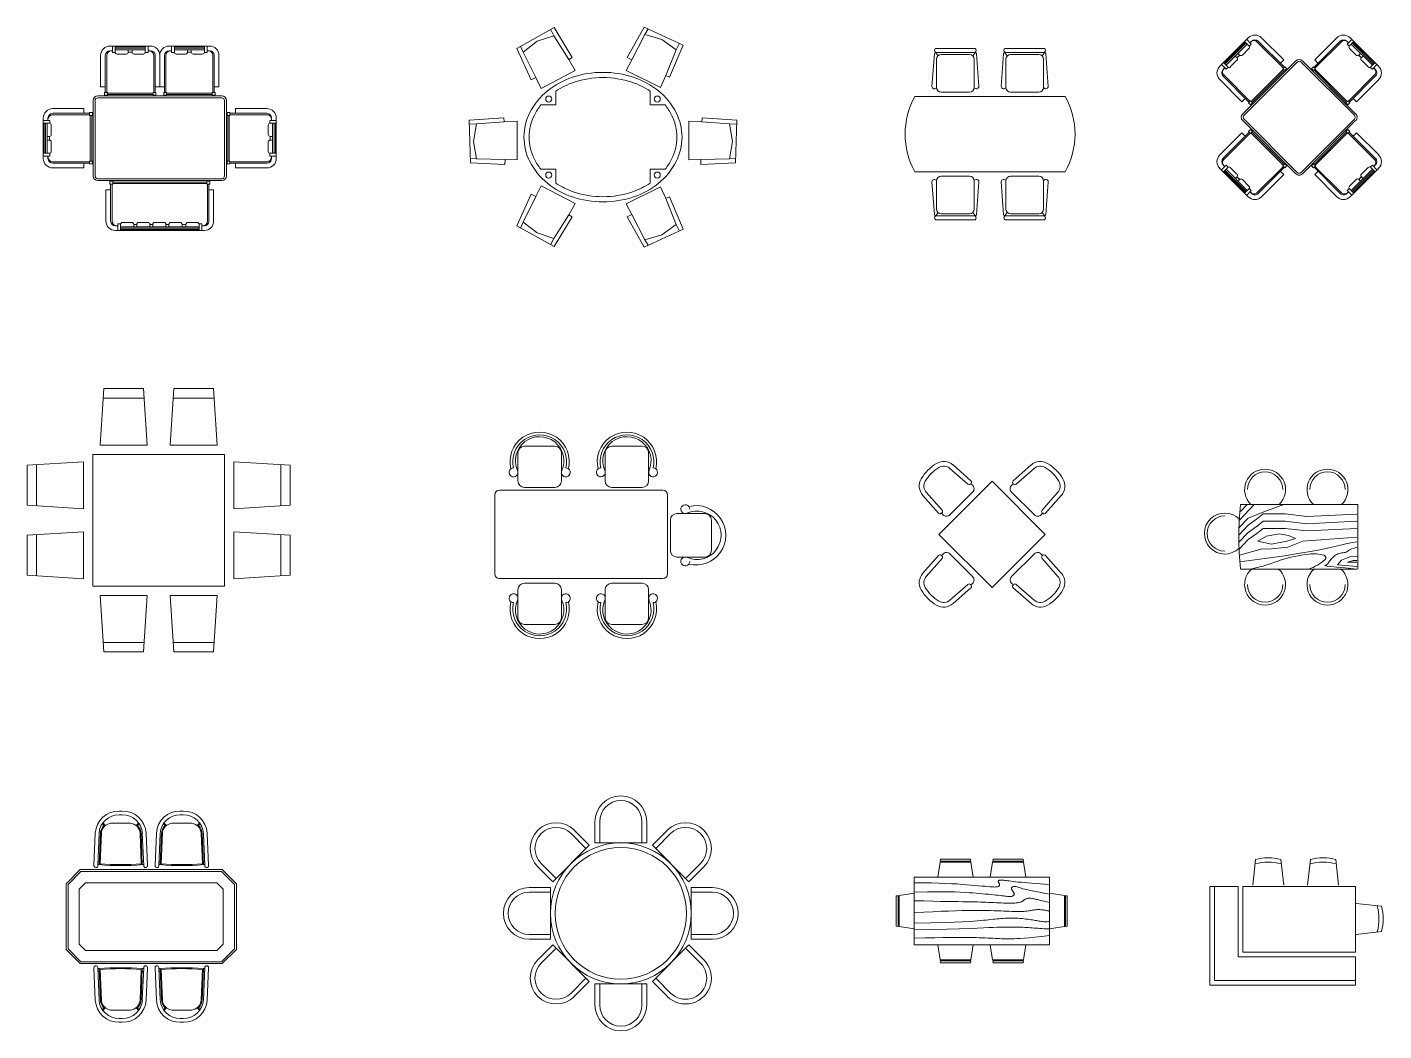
# Model space of a CAD drawing. Header units: millimetres. Extents: x 15905 to 65459, y 54615 to 76704.
# Drawn here: x 26066 to 40506, y 55157 to 65833 of the extents above; entities that cross this region are included whole.
import ezdxf

# ---------------------------------------------------------------- set-up
doc = ezdxf.new("R2010")
doc.units = ezdxf.units.MM
doc.layers.add('Столы', color=250, linetype='Continuous', lineweight=5)

# ---------------------------------------------------------------- blocks, each defined once
blk = doc.blocks.new('ОГ73_на5персон_стол1245х685')
for p, q in [((-623, 0), (623, 0)), ((623, 0), (623, -687)), ((612, -687), (-623, -687))]:
    blk.add_line(p, q)
for points in [[(-642, -325), (-544, -221), (-455, -156), (-382, -101), (-148, -101), (80, -128), (612, -102)], [(-641, -248), (-544, -144), (-376, -79), (-162, 0)], [(-637, -168), (-480, 0)], [(-623, -76), (-552, 0)], [(-642, -401), (-544, -297), (-448, -232), (-382, -178), (-148, -178), (80, -205), (612, -178)], [(-640, -475), (-544, -373), (-450, -308), (-382, -254), (-148, -254), (80, -281), (612, -254)], [(-636, -538), (-393, -472), (-332, -476), (-120, -454), (37, -389), (612, -348)], [(612, -397), (567, -405), (497, -419), (438, -433), (380, -447), (316, -462), (239, -479), (140, -497), (11, -519), (-155, -545), (-366, -576), (-631, -611)], [(612, -459), (596, -462), (550, -475), (529, -486), (519, -495), (511, -502), (501, -506), (489, -510), (478, -512), (465, -514), (452, -516), (439, -518), (425, -522), (412, -526), (399, -533), (387, -540), (375, -548), (364, -557), (354, -567), (344, -576), (336, -586), (329, -595), (323, -604), (317, -613), (312, -621), (306, -628), (300, -634), (294, -640), (286, -644), (278, -647), (274, -650), (279, -652), (298, -656), (336, -660), (398, -666), (490, -675), (615, -687)], [(612, -552), (538, -557), (452, -591), (406, -643), (612, -659)], [(612, -595), (573, -596), (513, -613), (612, -614)]]:
    blk.add_lwpolyline(points)
blk.add_lwpolyline([(-440, -390), (-348, -336), (-212, -314), (-115, -331), (-39, -363), (-131, -390), (-294, -423)], close=True)
blk.add_lwpolyline([(-519, -687, 0.011376), (-404, -660, 0.016637), (-327, -637, 0.004562), (-267, -617, -0.004114), (-201, -594, -0.052088), (103, -527, -0.099515), (266, -541, -0.590932), (276, -587, -0.103124), (101, -687)], format="xyb")
for centre, radius, start, end in [((-363, 158), 218, 313.6617, 226.3383), ((-363, 158), 188, 0, 180), ((301, 158), 218, 313.6617, 226.3383), ((301, 158), 188, 0, 180), ((-791, -309), 218, 44.9911, 313.786), ((-791, -309), 188, 90, 270), ((2457, -343), 3100, 173.6403, 186.3597), ((-363, -852), 218, 130.7329, 49.2671), ((301, -852), 218, 130.7329, 49.2671), ((-363, -852), 188, 180, 0), ((301, -852), 188, 180, 0)]:
    blk.add_arc(centre, radius, start, end)
blk = doc.blocks.new('ОГ43_на5персон_стол1840х940')
for p, q in [((247, 699), (247, 867)), ((639, 937), (317, 937)), ((709, 700), (709, 867)), ((1175, 699), (1175, 867)), ((1568, 937), (1245, 937)), ((1638, 700), (1638, 867)), ((247, 699), (247, 569)), ((709, 700), (709, 569)), ((1175, 699), (1175, 569)), ((1638, 700), (1638, 569)), ((1790, 470), (50, 470)), ((639, 499), (317, 499)), ((1568, 499), (1245, 499)), ((0, -420), (0, 420)), ((1840, -420), (1840, 420)), ((1869, 151), (1869, -171)), ((2070, 221), (1939, 221)), ((2070, 221), (2236, 221)), ((2306, 151), (2306, -171)), ((2069, -241), (1939, -241)), ((2069, -241), (2236, -241)), ((1790, -470), (50, -470)), ((639, -520), (317, -520)), ((1568, -520), (1245, -520)), ((247, -719), (247, -590)), ((247, -719), (247, -887)), ((709, -721), (709, -590)), ((709, -721), (709, -887)), ((1175, -719), (1175, -590)), ((1175, -719), (1175, -887)), ((1638, -721), (1638, -590)), ((1638, -721), (1638, -887)), ((639, -957), (317, -957)), ((1568, -957), (1245, -957))]:
    blk.add_line(p, q)
for centre, radius, start, end in [((478, 772), 316, 346.4795, 193.5205), ((478, 772), 286, 346.4795, 193.5205), ((478, 782), 257, 335.6646, 203.2683), ((1407, 772), 316, 346.4795, 193.5205), ((1407, 772), 286, 346.4795, 193.5205), ((1407, 782), 257, 335.6646, 203.2683), ((317, 867), 70, 90, 180), ((639, 867), 70, 0, 90), ((1245, 867), 70, 90, 180), ((1568, 867), 70, 0, 90), ((200, 659), 46.9, 90, 27.9356), ((756, 659), 46.9, 152.0644, 90), ((1129, 659), 46.9, 90, 27.9356), ((1685, 659), 46.9, 152.0644, 90), ((50, 420), 50, 90, 180), ((317, 569), 70, 180, 270), ((639, 569), 70, 270, 0), ((1245, 569), 70, 180, 270), ((1568, 569), 70, 270, 0), ((1790, 420), 50, 0, 90), ((2028, 268), 46.9, 0, 297.9356), ((2142, -10), 316, 256.4795, 103.5205), ((1939, 151), 70, 90, 180), ((2152, -10), 257, 246.7317, 114.3354), ((2236, 151), 70, 0, 90), ((1939, -171), 70, 180, 270), ((2028, -288), 46.9, 62.0644, 0), ((2236, -171), 70, 270, 0), ((50, -420), 50, 180, 270), ((1790, -420), 50, 270, 0), ((317, -590), 70, 90, 180), ((639, -590), 70, 0, 90), ((1245, -590), 70, 90, 180), ((1568, -590), 70, 0, 90), ((200, -679), 46.9, 332.0644, 270), ((478, -793), 316, 166.4795, 13.5205), ((478, -803), 257, 156.7317, 24.3354), ((756, -679), 46.9, 270, 207.9356), ((1129, -679), 46.9, 332.0644, 270), ((1407, -793), 316, 166.4795, 13.5205), ((1407, -803), 257, 156.7317, 24.3354), ((1685, -679), 46.9, 270, 207.9356), ((478, -793), 286, 166.4795, 13.5205), ((1407, -793), 286, 166.4795, 13.5205), ((317, -887), 70, 180, 270), ((639, -887), 70, 270, 0), ((1245, -887), 70, 180, 270), ((1568, -887), 70, 270, 0)]:
    blk.add_arc(centre, radius, start, end)
blk = doc.blocks.new('ОГ44_на4песон_стол1815х1000')
for p, q in [((-309, 763), (-342, 763)), ((-309, 723), (-341, 723)), ((342, 763), (309, 763)), ((341, 723), (309, 723)), ((-497, 602), (-521, 630)), ((-490, 609), (-513, 636)), ((-220, 633), (-432, 633)), ((-161, 609), (-137, 636)), ((-153, 602), (-130, 630)), ((153, 602), (130, 630)), ((161, 609), (137, 636)), ((431, 633), (218, 633)), ((490, 609), (513, 636)), ((497, 602), (521, 630)), ((-596, 528), (-610, 183)), ((-556, 526), (-570, 181)), ((-541, 533), (-555, 193)), ((-531, 532), (-544, 202)), ((-119, 523), (-106, 202)), ((-109, 523), (-96, 193)), ((-95, 526), (-80, 181)), ((-55, 528), (-40, 183)), ((55, 528), (40, 183)), ((95, 526), (80, 181)), ((110, 533), (96, 193)), ((120, 532), (106, 202)), ((531, 523), (544, 202)), ((541, 523), (555, 193)), ((556, 526), (570, 181)), ((596, 528), (610, 183)), ((-570, 193), (-555, 193)), ((-569, 226), (-554, 226)), ((-82, 226), (-97, 226)), ((-80, 193), (-95, 193)), ((80, 193), (95, 193)), ((82, 226), (97, 226)), ((569, 226), (554, 226)), ((570, 193), (555, 193)), ((-906, -10), (-756, 140)), ((-749, 120), (-886, -18)), ((-698, 0), (-766, -68)), ((756, 140), (-756, 140)), ((-749, 120), (749, 120)), ((-698, 0), (698, 0)), ((749, 120), (886, -18)), ((906, -10), (756, 140)), ((-906, -710), (-906, -10)), ((-886, -18), (-886, -701)), ((-766, -68), (-766, -652)), ((698, 0), (766, -68)), ((766, -68), (766, -652)), ((886, -18), (886, -701)), ((906, -710), (906, -10)), ((-756, -860), (-906, -710)), ((-886, -701), (-748, -840)), ((-766, -652), (-698, -720)), ((698, -720), (-698, -720)), ((766, -652), (698, -720)), ((886, -701), (748, -839)), ((756, -860), (906, -710)), ((-756, -860), (756, -860)), ((748, -839), (-748, -840)), ((-596, -1248), (-610, -903)), ((-556, -1246), (-570, -901)), ((-570, -913), (-555, -913)), ((-569, -946), (-554, -946)), ((-541, -1253), (-555, -913)), ((-531, -1252), (-544, -922)), ((-119, -1243), (-106, -922)), ((-109, -1243), (-96, -913)), ((-82, -946), (-97, -946)), ((-95, -1246), (-80, -901)), ((-80, -913), (-95, -913)), ((-55, -1248), (-40, -903)), ((55, -1248), (40, -903)), ((95, -1246), (80, -901)), ((80, -913), (95, -913)), ((82, -946), (97, -946)), ((110, -1253), (96, -913)), ((120, -1252), (106, -922)), ((531, -1243), (544, -922)), ((541, -1243), (555, -913)), ((569, -946), (554, -946)), ((570, -913), (555, -913)), ((556, -1246), (570, -901)), ((596, -1248), (610, -903)), ((-497, -1322), (-521, -1350)), ((-490, -1329), (-513, -1356)), ((-220, -1353), (-432, -1353)), ((-309, -1443), (-341, -1443)), ((-161, -1329), (-137, -1356)), ((-153, -1322), (-130, -1350)), ((153, -1322), (130, -1350)), ((161, -1329), (137, -1356)), ((431, -1353), (218, -1353)), ((341, -1443), (309, -1443)), ((490, -1329), (513, -1356)), ((497, -1322), (521, -1350)), ((-309, -1483), (-342, -1483)), ((342, -1483), (309, -1483))]:
    blk.add_line(p, q)
for centre, radius, start, end in [((-346, 513), 250, 88.6113, 176.5608), ((-346, 513), 210, 88.6114, 176.5609), ((-304, 513), 250, 3.4393, 91.3911), ((-304, 513), 210, 3.4392, 91.3914), ((304, 513), 250, 88.6113, 176.5608), ((304, 513), 210, 88.6114, 176.5609), ((346, 513), 250, 3.4393, 91.3911), ((346, 513), 210, 3.4392, 91.3914), ((-421, 523), 120, 133.3469, 180), ((-421, 523), 110, 90, 180), ((-229, 523), 110, 0, 90), ((-229, 523), 120, 0, 46.6497), ((229, 523), 120, 133.3469, 180), ((229, 523), 110, 90, 180), ((421, 523), 110, 0, 90), ((421, 523), 120, 0, 46.6497), ((-590, 182), 20, 177.6224, 357.6224), ((-324, 2804), 2621, 264.9478, 275.0066), ((-324, 2804), 2611, 265.1561, 274.7886), ((-60, 182), 20, 182.3788, 2.3788), ((60, 182), 20, 177.6224, 357.6224), ((326, 2804), 2621, 264.9478, 275.0066), ((326, 2804), 2611, 265.1561, 274.7886), ((590, 182), 20, 182.3788, 2.3788), ((-590, -902), 20, 2.3776, 182.3776), ((-324, -3524), 2621, 84.9934, 95.0522), ((-324, -3524), 2611, 85.2114, 94.8439), ((-60, -902), 20, 357.6212, 177.6212), ((60, -902), 20, 2.3776, 182.3776), ((326, -3524), 2621, 84.9934, 95.0522), ((326, -3524), 2611, 85.2114, 94.8439), ((590, -902), 20, 357.6212, 177.6212), ((-346, -1233), 250, 183.4392, 271.3887), ((-346, -1233), 210, 183.4391, 271.3886), ((-421, -1243), 120, 180, 226.6531), ((-421, -1243), 110, 180, 270), ((-304, -1233), 250, 268.6089, 356.5607), ((-304, -1233), 210, 268.6086, 356.5608), ((-229, -1243), 110, 270, 0), ((-229, -1243), 120, 313.3503, 0), ((304, -1233), 250, 183.4392, 271.3887), ((304, -1233), 210, 183.4391, 271.3886), ((229, -1243), 120, 180, 226.6531), ((229, -1243), 110, 180, 270), ((346, -1233), 250, 268.6089, 356.5607), ((346, -1233), 210, 268.6086, 356.5608), ((421, -1243), 110, 270, 0), ((421, -1243), 120, 313.3503, 0)]:
    blk.add_arc(centre, radius, start, end)
blk = doc.blocks.new('ОГ72_на4персон_стол800х800')
for p, q in [((-225, 4), (-415, 172)), ((225, 4), (415, 172)), ((-566, -566), (0, 0)), ((-258, -33), (-448, 134)), ((0, 0), (566, -566)), ((258, -33), (448, 134)), ((-532, -308), (-700, -118)), ((-207, -116), (-450, -359)), ((-230, -31), (-223, -24)), ((-209, -43), (-227, -28)), ((450, -359), (207, -116)), ((209, -43), (227, -28)), ((230, -31), (223, -24)), ((532, -308), (700, -118)), ((-570, -341), (-737, -151)), ((570, -341), (737, -151)), ((-534, -336), (-542, -342)), ((-522, -357), (-538, -339)), ((522, -357), (538, -339)), ((534, -336), (542, -342)), ((-566, -566), (0, -1131)), ((0, -1131), (566, -566)), ((-570, -791), (-737, -980)), ((-532, -824), (-700, -1013)), ((-534, -796), (-542, -789)), ((-522, -775), (-538, -792)), ((-450, -772), (-207, -1015)), ((207, -1015), (450, -772)), ((522, -775), (538, -792)), ((532, -824), (700, -1013)), ((534, -796), (542, -789)), ((570, -791), (737, -980)), ((-258, -1098), (-448, -1265)), ((-225, -1136), (-415, -1303)), ((-230, -1100), (-223, -1107)), ((-209, -1088), (-227, -1104)), ((209, -1088), (227, -1104)), ((230, -1100), (223, -1107)), ((225, -1136), (415, -1303)), ((258, -1098), (448, -1265))]:
    blk.add_line(p, q)
for centre, radius, start, end in [((-350, -216), 470, 120.7975, 149.2025), ((-350, -216), 420, 120.7975, 149.2025), ((-514, 59), 150, 48.5763, 120.7975), ((-514, 59), 100, 48.5763, 120.7975), ((514, 59), 150, 59.2025, 131.4237), ((514, 59), 100, 59.2025, 131.4237), ((350, -216), 420, 30.7975, 59.2025), ((350, -216), 470, 30.7975, 59.2025), ((-625, -52), 150, 149.2025, 221.4237), ((-238, -11), 20, 318.5763, 48.5763), ((238, -11), 20, 131.4237, 221.4237), ((625, -52), 150, 318.5763, 30.7975), ((-625, -52), 100, 149.2025, 221.4237), ((-245, -18), 20, 228.5763, 318.5763), ((-242, -81), 50, 315, 48.5763), ((242, -81), 50, 131.4237, 225), ((245, -18), 20, 221.4237, 311.4237), ((625, -52), 100, 318.5763, 30.7975), ((-555, -327), 20, 221.4237, 311.4237), ((-547, -321), 20, 311.4237, 41.4237), ((-485, -324), 50, 221.4237, 315), ((485, -324), 50, 225, 318.5763), ((547, -321), 20, 138.5763, 228.5763), ((555, -327), 20, 228.5763, 318.5763), ((-555, -804), 20, 48.5763, 138.5763), ((-547, -811), 20, 318.5763, 48.5763), ((-485, -808), 50, 45, 138.5763), ((485, -808), 50, 41.4237, 135), ((547, -811), 20, 131.4237, 221.4237), ((555, -804), 20, 41.4237, 131.4237), ((-625, -1079), 150, 138.5763, 210.7975), ((625, -1079), 150, 329.2025, 41.4237), ((-625, -1079), 100, 138.5763, 210.7975), ((-350, -916), 420, 210.7975, 239.2025), ((-245, -1113), 20, 41.4237, 131.4237), ((-238, -1121), 20, 311.4237, 41.4237), ((-242, -1051), 50, 311.4237, 45), ((242, -1051), 50, 135, 228.5763), ((238, -1121), 20, 138.5763, 228.5763), ((245, -1113), 20, 48.5763, 138.5763), ((350, -916), 420, 300.7975, 329.2025), ((625, -1079), 100, 329.2025, 41.4237), ((-350, -916), 470, 210.7975, 239.2025), ((-514, -1190), 100, 239.2025, 311.4237), ((514, -1190), 100, 228.5763, 300.7975), ((350, -916), 470, 300.7975, 329.2025), ((-514, -1190), 150, 239.2025, 311.4237), ((514, -1190), 150, 228.5763, 300.7975)]:
    blk.add_arc(centre, radius, start, end)
blk = doc.blocks.new('ОГ75_на6персон_стол1200х700')
for p, q in [((-465, 287), (-495, 15)), ((-465, 242), (-470, 240)), ((-465, 286), (-465, 287)), ((-465, 242), (-465, 242)), ((-195, 286), (-195, 287)), ((-165, 15), (-195, 287)), ((-195, 242), (-190, 240)), ((90, 15), (120, 287)), ((120, 242), (115, 240)), ((120, 286), (120, 287)), ((390, 286), (390, 287)), ((390, 287), (420, 15)), ((390, 242), (390, 242)), ((390, 242), (395, 240)), ((-650, 0), (-950, 0)), ((-950, 0), (-950, -1050)), ((-900, 0), (-900, -1000)), ((-650, -750), (-650, 0)), ((-600, 0), (600, 0)), ((-600, -700), (-600, 0)), ((600, 0), (600, -700)), ((877, -210), (605, -180)), ((832, -210), (831, -205)), ((832, -210), (832, -210)), ((877, -210), (877, -210)), ((605, -510), (877, -480)), ((832, -480), (830, -485)), ((876, -480), (877, -480)), ((600, -700), (-600, -700)), ((600, -750), (-650, -750)), ((600, -1050), (600, -750)), ((-900, -1000), (600, -1000)), ((-950, -1050), (600, -1050))]:
    blk.add_line(p, q)
for centre, start, end in [((-330, -211), 74.8107, 105.1893), ((255, -211), 74.8107, 105.1893), ((-330, -256), 74.8107, 105.1893), ((255, -256), 74.8107, 105.1893), ((334, -345), 344.8107, 15.1893), ((379, -345), 344.8107, 15.1893)]:
    blk.add_arc(centre, 515, start, end)
blk = doc.blocks.new('ОГ45_на8песон_столR750')
for p, q in [((-336, 725), (-495, 884)), ((-275, 750), (-275, 975)), ((-225, 750), (-225, 975)), ((225, 750), (225, 975)), ((275, 750), (275, 975)), ((336, 725), (495, 884)), ((-725, 336), (-336, 725)), ((-371, 689), (-530, 849)), ((-275, 750), (275, 750)), ((336, 725), (725, 336)), ((371, 689), (530, 849)), ((-725, 336), (-884, 495)), ((-689, 371), (-849, 530)), ((689, 371), (849, 530)), ((725, 336), (884, 495)), ((-750, 275), (-975, 275)), ((-750, 225), (-975, 225)), ((-750, -275), (-750, 275)), ((750, 275), (975, 275)), ((750, 275), (750, -275)), ((750, 225), (975, 225)), ((-750, -225), (-975, -225)), ((-750, -275), (-975, -275)), ((750, -225), (975, -225)), ((750, -275), (975, -275)), ((-725, -336), (-884, -495)), ((-689, -371), (-849, -530)), ((-336, -725), (-725, -336)), ((725, -336), (336, -725)), ((689, -371), (849, -530)), ((725, -336), (884, -495)), ((-371, -689), (-530, -849)), ((371, -689), (530, -849)), ((-336, -725), (-495, -884)), ((-275, -750), (-275, -975)), ((275, -750), (-275, -750)), ((-225, -750), (-225, -975)), ((225, -750), (225, -975)), ((275, -750), (275, -975)), ((336, -725), (495, -884))]:
    blk.add_line(p, q)
for radius in [750, 700]:
    blk.add_circle((0, 0), radius)
for centre, radius, start, end in [((0, 975), 275, 0, 180), ((0, 975), 225, 0, 180), ((-689, 689), 275, 45, 225), ((-689, 689), 225, 45, 225), ((689, 689), 275, 315, 135), ((689, 689), 225, 315, 135), ((-975, 0), 275, 90, 270), ((-975, 0), 225, 90, 270), ((975, 0), 275, 270, 90), ((975, 0), 225, 270, 90), ((-689, -689), 275, 135, 315), ((-689, -689), 225, 135, 315), ((689, -689), 275, 225, 45), ((689, -689), 225, 225, 45), ((0, -975), 275, 180, 0), ((0, -975), 225, 180, 0)]:
    blk.add_arc(centre, radius, start, end)
blk = doc.blocks.new('ОГ70_на4персон)стол1600х800')
for p, q in [((-593, 455), (-619, 106)), ((-554, 433), (-575, 461)), ((-566, 512), (-172, 512)), ((-566, 468), (-172, 468)), ((-519, 447), (-219, 447)), ((-183, 433), (-162, 461)), ((-144, 455), (-119, 106)), ((144, 455), (119, 106)), ((183, 433), (162, 461)), ((566, 512), (172, 512)), ((566, 468), (172, 468)), ((519, 447), (219, 447)), ((554, 433), (575, 461)), ((593, 455), (619, 106)), ((-569, 97), (-569, 397)), ((-169, 397), (-169, 97)), ((169, 397), (169, 97)), ((569, 97), (569, 397)), ((800, 0), (-800, 0)), ((-219, 47), (-519, 47)), ((219, 47), (519, 47)), ((-800, -800), (800, -800)), ((-219, -847), (-519, -847)), ((219, -847), (519, -847)), ((-593, -1255), (-619, -906)), ((-569, -897), (-569, -1197)), ((-169, -1197), (-169, -897)), ((-144, -1255), (-119, -906)), ((144, -1255), (119, -906)), ((169, -1197), (169, -897)), ((569, -897), (569, -1197)), ((593, -1255), (619, -906)), ((-554, -1233), (-575, -1261)), ((-566, -1268), (-172, -1268)), ((-519, -1247), (-219, -1247)), ((-183, -1233), (-162, -1261)), ((183, -1233), (162, -1261)), ((566, -1268), (172, -1268)), ((519, -1247), (219, -1247)), ((554, -1233), (575, -1261)), ((-566, -1312), (-172, -1312)), ((566, -1312), (172, -1312))]:
    blk.add_line(p, q)
for centre, radius, start, end in [((-583, 455), 10, 36.9373, 175.8102), ((-569, 490), 22.2, 82.7215, 277.2785), ((-519, 397), 50, 90, 180), ((-219, 397), 50, 0, 90), ((-169, 490), 22.2, 262.7215, 97.2785), ((-154, 455), 10, 4.1898, 143.0627), ((154, 455), 10, 36.9373, 175.8102), ((169, 490), 22.2, 82.7215, 277.2785), ((219, 397), 50, 90, 180), ((519, 397), 50, 0, 90), ((569, 490), 22.2, 262.7215, 97.2785), ((583, 455), 10, 4.1898, 143.0627), ((-84, -400), 820, 150.7957, 209.2043), ((-593, 108), 26.1, 183.2535, 336.5437), ((-519, 97), 50, 180, 270), ((-219, 97), 50, 270, 0), ((-145, 108), 26.1, 203.4563, 356.7465), ((145, 108), 26.1, 183.2535, 336.5437), ((219, 97), 50, 180, 270), ((519, 97), 50, 270, 0), ((593, 108), 26.1, 203.4563, 356.7465), ((84, -400), 820, 330.7957, 29.2043), ((-519, -897), 50, 90, 180), ((-219, -897), 50, 0, 90), ((219, -897), 50, 90, 180), ((519, -897), 50, 0, 90), ((-593, -908), 26.1, 23.4563, 176.7465), ((-145, -908), 26.1, 3.2535, 156.5437), ((145, -908), 26.1, 23.4563, 176.7465), ((593, -908), 26.1, 3.2535, 156.5437), ((-583, -1255), 10, 184.1898, 323.0627), ((-569, -1290), 22.2, 82.7215, 277.2785), ((-519, -1197), 50, 180, 270), ((-219, -1197), 50, 270, 0), ((-169, -1290), 22.2, 262.7215, 97.2785), ((-154, -1255), 10, 216.9373, 355.8102), ((154, -1255), 10, 184.1898, 323.0627), ((169, -1290), 22.2, 82.7215, 277.2785), ((219, -1197), 50, 180, 270), ((519, -1197), 50, 270, 0), ((569, -1290), 22.2, 262.7215, 97.2785), ((583, -1255), 10, 216.9373, 355.8102)]:
    blk.add_arc(centre, radius, start, end)
blk = doc.blocks.new('ОГ42_на8персон_стол1400х1400')
for p, q in [((-623, 100), (-585, 700)), ((-591, 600), (-154, 600)), ((-585, 700), (-160, 700)), ((-123, 100), (-160, 700)), ((123, 100), (160, 700)), ((591, 600), (154, 600)), ((585, 700), (160, 700)), ((623, 100), (585, 700)), ((-700, 0), (700, 0)), ((-700, -1400), (-700, 0)), ((-623, 100), (-123, 100)), ((623, 100), (123, 100)), ((700, -1400), (700, 0)), ((-800, -77), (-1400, -115)), ((-1400, -115), (-1400, -540)), ((-1300, -109), (-1300, -546)), ((-800, -77), (-800, -577)), ((800, -77), (1400, -115)), ((800, -77), (800, -577)), ((1300, -109), (1300, -546)), ((1400, -115), (1400, -540)), ((-800, -577), (-1400, -540)), ((800, -577), (1400, -540)), ((-800, -823), (-1400, -860)), ((-1400, -1285), (-1400, -860)), ((-1300, -1291), (-1300, -854)), ((-800, -1323), (-800, -823)), ((800, -1323), (800, -823)), ((800, -823), (1400, -860)), ((1300, -1291), (1300, -854)), ((1400, -1285), (1400, -860)), ((-800, -1323), (-1400, -1285)), ((800, -1323), (1400, -1285)), ((-700, -1400), (700, -1400)), ((-623, -1500), (-123, -1500)), ((-623, -1500), (-585, -2100)), ((-123, -1500), (-160, -2100)), ((123, -1500), (160, -2100)), ((623, -1500), (123, -1500)), ((623, -1500), (585, -2100)), ((-591, -2000), (-154, -2000)), ((591, -2000), (154, -2000)), ((-585, -2100), (-160, -2100)), ((585, -2100), (160, -2100))]:
    blk.add_line(p, q)
blk = doc.blocks.new('ОГ74_на6персон_стол1440х720')
for p, q in [((-444.686, 160.0118), (-469.694, -0.0476)), ((-444.608, 160), (-115.216, 160)), ((-440, 190), (-443.124, 170.0084)), ((-116.832, 170), (-443.068, 170)), ((-440, 190), (-120, 190)), ((-116.874, 169.9932), (-120, 190)), ((-90.304, -0.0476), (-115.31, 159.9852)), ((115.314, 160.0118), (90.306, -0.0476)), ((115.392, 160), (444.784, 160)), ((120, 190), (116.876, 170.0084)), ((443.168, 170), (116.932, 170)), ((120, 190), (440, 190)), ((443.126, 169.9932), (440, 190)), ((469.696, -0.0476), (444.69, 159.9852)), ((720, 0), (-720, 0)), ((-720, 0), (-720, -720)), ((720, -720), (720, 0)), ((-910, -200), (-890.008, -196.8766)), ((-910, -200), (-910, -520)), ((-890, -523.1686), (-890, -196.9324)), ((-880.012, -195.3144), (-719.952, -170.3052)), ((-880, -195.3918), (-880, -524.783)), ((880.012, -195.3144), (719.952, -170.3052)), ((880, -195.3918), (880, -524.783)), ((890, -523.1686), (890, -196.9324)), ((910, -200), (890.01, -196.8766)), ((910, -200), (910, -520)), ((-889.994, -523.1262), (-910, -520)), ((-719.952, -549.6952), (-879.986, -524.69)), ((719.952, -549.6952), (879.986, -524.69)), ((889.994, -523.1262), (910, -520)), ((-720, -720), (720, -720)), ((-444.686, -880.012), (-469.694, -719.9524)), ((-90.304, -719.9524), (-115.31, -879.9856)), ((115.314, -880.012), (90.306, -719.9524)), ((469.696, -719.9524), (444.69, -879.9856)), ((-444.608, -880), (-115.216, -880)), ((-440, -910), (-443.124, -890.0088)), ((-116.832, -890), (-443.068, -890)), ((-440, -910), (-120, -910)), ((-116.874, -889.9934), (-120, -910)), ((115.392, -880), (444.784, -880)), ((120, -910), (116.876, -890.0088)), ((443.168, -890), (116.932, -890)), ((120, -910), (440, -910)), ((443.126, -889.9934), (440, -910))]:
    blk.add_line(p, q)
for points in [[(-720, -60), (-623.544, -60.4492), (-536.158, -61.7188), (-457.076, -63.6914), (-385.52, -66.25), (-320.724, -69.2774), (-261.914, -72.6564), (-208.318, -76.2696), (-159.166, -80), (-113.808, -83.737), (-72.07, -87.3958), (-33.908, -90.8984), (0.73, -94.1668), (31.89, -97.1224), (59.622, -99.6876), (83.976, -101.784), (105, -103.3334), (122.786, -104.2774), (137.604, -104.6354), (149.766, -104.4466), (159.584, -103.75), (167.37, -102.5846), (173.438, -100.9896), (178.098, -99.004), (181.666, -96.6668), (184.41, -94.0202), (186.432, -91.1198), (187.79, -88.0242), (188.542, -84.7918), (188.746, -81.4812), (188.464, -78.151), (187.75, -74.86), (186.666, -71.6668), (185.276, -68.6166), (183.672, -65.7032), (181.95, -62.907), (180.208, -60.2084), (178.544, -57.588), (177.058, -55.026), (175.844, -52.5034), (175, -50), (174.61, -47.5066), (174.688, -45.0522), (175.234, -42.6758), (176.25, -40.4168), (177.734, -38.3138), (179.688, -36.4064), (182.11, -34.7332), (185, -33.3334), (188.378, -32.2396), (192.344, -31.4584), (197.012, -30.9896), (202.5, -30.8334), (208.926, -30.9896), (216.406, -31.4584), (225.058, -32.2396), (235, -33.3334), (246.368, -34.7364), (259.388, -36.4324), (274.302, -38.4018), (291.354, -40.625), (310.79, -43.0828), (332.852, -45.7552), (357.786, -48.6232), (385.834, -51.6668), (417.18, -54.8666), (451.758, -58.2032), (489.442, -61.657), (530.104, -65.2084), (573.618, -68.838), (619.858, -72.526), (668.694, -76.2534), (720, -80)], [(-720, -160), (-579.532, -157.1452), (-463.45, -155.9116), (-368.482, -156.045), (-291.354, -157.2918), (-228.798, -159.3978), (-177.54, -162.1094), (-134.308, -165.1726), (-95.834, -168.3334), (-59.396, -171.3836), (-24.492, -174.297), (8.83, -177.0932), (40.52, -179.7918), (70.532, -182.4122), (98.816, -184.974), (125.32, -187.4968), (150, -190), (172.822, -192.4902), (193.828, -194.922), (213.076, -197.2364), (230.624, -199.375), (246.534, -201.2794), (260.86, -202.8906), (273.662, -204.1504), (285, -205), (294.942, -205.394), (303.594, -205.3386), (311.074, -204.8536), (317.5, -203.9584), (322.988, -202.6726), (327.656, -201.0156), (331.622, -199.0072), (335, -196.6668), (337.888, -194.017), (340.286, -191.0938), (342.178, -187.9362), (343.542, -184.5834), (344.36, -181.0742), (344.61, -177.448), (344.274, -173.7436), (343.334, -170), (341.79, -166.25), (339.74, -162.5), (337.298, -158.75), (334.584, -155), (331.712, -151.25), (328.802, -147.5), (325.97, -143.75), (323.334, -140), (321, -136.2534), (319.036, -132.526), (317.504, -128.838), (316.458, -125.2084), (315.96, -121.657), (316.068, -118.2032), (316.84, -114.8666), (318.334, -111.6668), (320.59, -108.6328), (323.568, -105.8334), (327.21, -103.3464), (331.458, -101.25), (336.254, -99.6224), (341.536, -98.5418), (347.25, -98.086), (353.334, -98.3334), (359.788, -99.3376), (366.836, -101.0548), (374.764, -103.4164), (383.854, -106.3542), (394.39, -109.7998), (406.654, -113.685), (420.93, -117.9412), (437.5, -122.5), (456.714, -127.3292), (479.18, -132.5392), (505.572, -138.2764), (536.564, -144.6876), (572.828, -151.919), (615.04, -160.1172), (663.872, -169.4288), (720, -180)], [(-720, -250), (-614.314, -253.304), (-521.38, -255.8074), (-439.892, -257.6466), (-368.542, -258.9584), (-306.018, -259.8796), (-251.016, -260.547), (-202.224, -261.097), (-158.334, -261.6668), (-118.18, -262.3666), (-81.172, -263.2032), (-46.858, -264.157), (-14.792, -265.2084), (15.478, -266.338), (44.4, -267.526), (72.426, -268.7534), (100, -270), (127.46, -271.2436), (154.688, -272.448), (181.446, -273.5742), (207.5, -274.5834), (232.618, -275.4362), (256.562, -276.0938), (279.102, -276.517), (300, -276.6668), (319.08, -276.5104), (336.38, -276.0418), (352.002, -275.2604), (366.042, -274.1668), (378.598, -272.7604), (389.766, -271.0418), (399.646, -269.0104), (408.334, -266.6668), (415.938, -264.0202), (422.604, -261.1198), (428.49, -258.0242), (433.75, -254.7918), (438.542, -251.4812), (443.022, -248.151), (447.344, -244.86), (451.668, -241.6668), (456.13, -238.6264), (460.808, -235.7814), (465.758, -233.1706), (471.042, -230.8334), (476.716, -228.8086), (482.84, -227.1354), (489.47, -225.853), (496.668, -225), (504.47, -224.6062), (512.84, -224.6616), (521.716, -225.1466), (531.042, -226.0418), (540.758, -227.3276), (550.808, -228.9844), (561.13, -230.9928), (571.668, -233.3334), (582.484, -236.0026), (594.142, -239.0626), (607.322, -242.5912), (622.708, -246.6668), (640.986, -251.3672), (662.84, -256.7708), (688.95, -262.9558), (720, -270)], [(-720, -380), (-615.83, -373.182), (-520.39, -367.6432), (-433.038, -363.2568), (-353.126, -359.8958), (-280.01, -357.4334), (-213.046, -355.7422), (-151.592, -354.6956), (-95, -354.1668), (-42.68, -354.0414), (5.756, -354.2578), (50.634, -354.7674), (92.292, -355.5208), (131.058, -356.4698), (167.266, -357.5652), (201.246, -358.7582), (233.334, -360), (263.798, -361.2402), (292.682, -362.422), (319.964, -363.4864), (345.626, -364.375), (369.646, -365.0294), (392.006, -365.3906), (412.686, -365.4004), (431.668, -365), (448.962, -364.1536), (464.714, -362.9168), (479.098, -361.3672), (492.292, -359.5834), (504.47, -357.6432), (515.808, -355.625), (526.482, -353.6068), (536.668, -351.6668), (546.53, -349.8764), (556.198, -348.2814), (565.788, -346.9206), (575.418, -345.8334), (585.202, -345.0586), (595.26, -344.6354), (605.71, -344.603), (616.668, -345), (628.176, -345.8432), (639.988, -347.0574), (651.78, -348.545), (663.23, -350.2084), (674.016, -351.95), (683.816, -353.672), (692.306, -355.2768), (699.168, -356.6668), (704.198, -357.767), (707.696, -358.5938), (710.08, -359.1862), (711.772, -359.5834), (713.188, -359.8242), (714.754, -359.948), (716.884, -359.9936), (720, -360)], [(-720, -490), (-543.686, -486.2534), (-401.68, -482.526), (-289.38, -478.838), (-202.188, -475.2084), (-135.504, -471.657), (-84.726, -468.2032), (-45.258, -464.8666), (-12.5, -461.6668), (17.416, -458.6198), (45.43, -455.7292), (71.744, -452.9948), (96.562, -450.4168), (120.092, -447.9948), (142.54, -445.7292), (164.106, -443.6198), (185, -441.6668), (205.41, -439.8764), (225.468, -438.2814), (245.294, -436.9206), (265, -435.8334), (284.708, -435.0586), (304.532, -434.6354), (324.59, -434.603), (345, -435), (365.824, -435.8496), (386.902, -437.1094), (408.018, -438.7208), (428.958, -440.625), (449.508, -442.7638), (469.454, -445.0782), (488.578, -447.5098), (506.668, -450), (523.57, -452.4984), (539.388, -454.987), (554.29, -457.4562), (568.438, -459.8958), (582, -462.2966), (595.144, -464.6484), (608.032, -466.9418), (620.834, -469.1668), (633.674, -471.2874), (646.524, -473.1642), (659.316, -474.6306), (671.98, -475.5208), (684.448, -475.669), (696.654, -474.909), (708.528, -473.0746), (720, -470)], [(-720, -560), (-528.044, -556.2598), (-369.35, -552.5782), (-239.678, -549.0138), (-134.792, -545.625), (-50.452, -542.4708), (17.578, -539.6094), (73.538, -537.0996), (121.666, -535), (165.534, -533.353), (206.042, -532.1354), (243.424, -531.3086), (277.916, -530.8334), (309.752, -530.6706), (339.166, -530.7814), (366.394, -531.1264), (391.668, -531.6668), (415.232, -532.3682), (437.37, -533.2162), (458.376, -534.2008), (478.542, -535.3126), (498.162, -536.5414), (517.526, -537.8776), (536.93, -539.3116), (556.668, -540.8334), (576.948, -542.4236), (597.656, -544.0234), (618.6, -545.5648), (639.584, -546.9792), (660.41, -548.1982), (680.886, -549.1536), (700.814, -549.777), (720, -550)], [(-720, -650), (-601.762, -646.7026), (-500.664, -644.2448), (-414.624, -642.5294), (-341.562, -641.4584), (-279.4, -640.9342), (-226.054, -640.8594), (-179.448, -641.1362), (-137.5, -641.6668), (-98.448, -642.3666), (-61.81, -643.2032), (-27.418, -644.157), (4.896, -645.2084), (35.294, -646.338), (63.946, -647.526), (91.014, -648.7534), (116.666, -650), (141.108, -651.242), (164.7, -652.435), (187.844, -653.5304), (210.938, -654.4792), (234.384, -655.2328), (258.58, -655.7422), (283.93, -655.9588), (310.834, -655.8334), (339.866, -655.2848), (372.304, -654.1016), (409.608, -652.0394), (453.23, -648.8542), (504.624, -644.3018), (565.248, -638.138), (636.554, -630.1188), (720, -620)]]:
    blk.add_lwpolyline(points)
blk = doc.blocks.new('ОГ71_на4персон_стол900х900')
for p, q in [((-847, -25), (-542, 280)), ((-800, 8), (-573, 234)), ((-790, -2), (-564, 225)), ((-779, -13), (-552, 213)), ((-605, 96), (-535, 167)), ((-535, 195), (-581, 241)), ((-510, 213), (-559, 262)), ((-531, 192), (-510, 213)), ((-524, 227), (-506, 245)), ((-168, -44), (-450, 238)), ((-158, -33), (-436, 245)), ((-165, 45), (-400, 280)), ((158, -33), (436, 245)), ((165, 45), (400, 280)), ((168, -44), (450, 238)), ((524, 227), (506, 245)), ((510, 213), (559, 262)), ((531, 192), (510, 213)), ((535, 195), (581, 241)), ((605, 96), (535, 167)), ((847, -25), (542, 280)), ((779, -13), (552, 213)), ((790, -2), (564, 225)), ((800, 8), (573, 234)), ((-761, -31), (-807, 15)), ((-662, 40), (-733, -31)), ((-662, 68), (-680, 86)), ((-662, 68), (-640, 89)), ((-634, 96), (-655, 75)), ((-634, 96), (-651, 114)), ((-35, 35), (-601, -530)), ((-21, 21), (-587, -544)), ((-200, 9), (-165, 45)), ((587, -544), (21, 21)), ((601, -530), (35, 35)), ((200, 9), (165, 45)), ((634, 96), (651, 114)), ((634, 96), (655, 75)), ((662, 68), (640, 89)), ((662, 68), (680, 86)), ((662, 40), (733, -31)), ((761, -31), (807, 15)), ((-779, -56), (-828, -6)), ((-793, -42), (-810, -59)), ((-532, -408), (-810, -130)), ((-522, -397), (-803, -116)), ((-757, -35), (-779, -56)), ((-512, -397), (-168, -54)), ((-501, -408), (-158, -64)), ((-173, -49), (-152, -28)), ((-152, -70), (-173, -49)), ((-131, -49), (-152, -28)), ((-152, -70), (-131, -49)), ((131, -49), (152, -28)), ((152, -70), (131, -49)), ((173, -49), (152, -28)), ((152, -70), (173, -49)), ((501, -408), (158, -64)), ((512, -397), (168, -54)), ((522, -397), (803, -116)), ((532, -408), (810, -130)), ((757, -35), (779, -56)), ((779, -56), (828, -6)), ((793, -42), (810, -59)), ((-610, -401), (-846, -165)), ((610, -401), (846, -165)), ((-575, -366), (-610, -401)), ((-517, -392), (-538, -414)), ((-517, -435), (-538, -414)), ((-496, -414), (-517, -392)), ((-496, -414), (-517, -435)), ((496, -414), (517, -392)), ((496, -414), (517, -435)), ((517, -392), (538, -414)), ((517, -435), (538, -414)), ((575, -366), (610, -401)), ((-601, -601), (-35, -1167)), ((-587, -587), (-21, -1153)), ((-517, -697), (-538, -718)), ((-517, -739), (-538, -718)), ((-496, -718), (-517, -697)), ((-496, -718), (-517, -739)), ((21, -1153), (587, -587)), ((35, -1167), (601, -601)), ((496, -718), (517, -697)), ((496, -718), (517, -739)), ((517, -697), (538, -718)), ((517, -739), (538, -718)), ((-610, -730), (-846, -966)), ((-532, -723), (-810, -1001)), ((-522, -734), (-803, -1015)), ((-575, -766), (-610, -730)), ((-512, -734), (-168, -1078)), ((-501, -723), (-158, -1067)), ((501, -723), (158, -1067)), ((512, -734), (168, -1078)), ((522, -734), (803, -1015)), ((532, -723), (810, -1001)), ((575, -766), (610, -730)), ((610, -730), (846, -966)), ((-847, -1106), (-542, -1411)), ((-779, -1076), (-828, -1125)), ((-793, -1090), (-810, -1072)), ((-761, -1100), (-807, -1146)), ((-800, -1139), (-573, -1365)), ((-790, -1130), (-564, -1356)), ((-757, -1097), (-779, -1076)), ((-779, -1118), (-552, -1344)), ((-662, -1171), (-733, -1100)), ((-168, -1088), (-450, -1369)), ((-158, -1098), (-436, -1376)), ((-200, -1141), (-165, -1176)), ((-152, -1061), (-173, -1083)), ((-173, -1083), (-152, -1104)), ((-152, -1061), (-131, -1083)), ((-131, -1083), (-152, -1104)), ((152, -1061), (131, -1083)), ((131, -1083), (152, -1104)), ((152, -1061), (173, -1083)), ((173, -1083), (152, -1104)), ((158, -1098), (436, -1376)), ((200, -1141), (165, -1176)), ((168, -1088), (450, -1369)), ((847, -1106), (542, -1411)), ((779, -1118), (552, -1344)), ((790, -1130), (564, -1356)), ((800, -1139), (573, -1365)), ((662, -1171), (733, -1100)), ((757, -1097), (779, -1076)), ((761, -1100), (807, -1146)), ((779, -1076), (828, -1125)), ((793, -1090), (810, -1072)), ((-662, -1199), (-680, -1217)), ((-662, -1199), (-640, -1221)), ((-634, -1228), (-655, -1206)), ((-634, -1228), (-651, -1245)), ((-605, -1228), (-535, -1298)), ((-165, -1176), (-400, -1411)), ((165, -1176), (400, -1411)), ((605, -1228), (535, -1298)), ((634, -1228), (655, -1206)), ((634, -1228), (651, -1245)), ((662, -1199), (640, -1221)), ((662, -1199), (680, -1217)), ((-535, -1327), (-581, -1372)), ((-510, -1344), (-559, -1394)), ((-531, -1323), (-510, -1344)), ((-524, -1358), (-506, -1376)), ((524, -1358), (506, -1376)), ((531, -1323), (510, -1344)), ((510, -1344), (559, -1394)), ((535, -1327), (581, -1372))]:
    blk.add_line(p, q)
for centre, radius, start, end in [((-471, 209), 100, 45, 135), ((471, 209), 100, 45, 135), ((-549, 181), 20, 315, 45), ((-481, 199), 50, 45, 135), ((-471, 209), 50, 45, 135), ((471, 209), 50, 45, 135), ((481, 199), 50, 45, 135), ((549, 181), 20, 135, 225), ((-676, 54), 20, 315, 45), ((-619, 110), 20, 225, 315), ((0, 0), 50, 45, 135), ((0, 0), 30, 45, 135), ((619, 110), 20, 225, 315), ((676, 54), 20, 135, 225), ((-775, -95), 100, 135, 225), ((-775, -95), 50, 135, 225), ((-765, -84), 50, 135, 225), ((-747, -17), 20, 225, 315), ((747, -17), 20, 225, 315), ((765, -84), 50, 315, 45), ((775, -95), 50, 315, 45), ((775, -95), 100, 315, 45), ((-566, -566), 50, 135, 225), ((-566, -566), 30, 135, 225), ((566, -566), 30, 315, 45), ((566, -566), 50, 315, 45), ((-775, -1037), 100, 135, 225), ((-775, -1037), 50, 135, 225), ((775, -1037), 50, 315, 45), ((775, -1037), 100, 315, 45), ((-765, -1047), 50, 135, 225), ((-747, -1114), 20, 45, 135), ((0, -1131), 30, 225, 315), ((747, -1114), 20, 45, 135), ((765, -1047), 50, 315, 45), ((-676, -1185), 20, 315, 45), ((-619, -1242), 20, 45, 135), ((-549, -1312), 20, 315, 45), ((0, -1131), 50, 225, 315), ((549, -1312), 20, 135, 225), ((619, -1242), 20, 45, 135), ((676, -1185), 20, 135, 225), ((-471, -1341), 100, 225, 315), ((-481, -1330), 50, 225, 315), ((-471, -1341), 50, 225, 315), ((471, -1341), 100, 225, 315), ((471, -1341), 50, 225, 315), ((481, -1330), 50, 225, 315)]:
    blk.add_arc(centre, radius, start, end)
blk = doc.blocks.new('ОГ40_на6персон_стол900х1420')
for p, q in [((-630, 118), (-630, 451)), ((-580, 58), (-580, 451)), ((-565, 58), (-565, 456)), ((-98, 551), (-530, 551)), ((-505, 501), (-530, 501)), ((-505, 481), (-505, 551)), ((-475, 481), (-505, 481)), ((-475, 486), (-475, 551)), ((-155, 541), (-475, 541)), ((-155, 528), (-475, 528)), ((-155, 511), (-475, 511)), ((-355, 466), (-455, 466)), ((-335, 486), (-335, 511)), ((-335, 486), (-305, 486)), ((-295, 486), (-325, 486)), ((-295, 486), (-295, 511)), ((-275, 466), (-175, 466)), ((-155, 486), (-155, 551)), ((-155, 481), (-125, 481)), ((-125, 481), (-125, 551)), ((-125, 501), (-100, 501)), ((-65, 58), (-65, 456)), ((-50, 58), (-50, 451)), ((0, 118), (0, 451)), ((0, 118), (0, 451)), ((50, 58), (50, 451)), ((65, 58), (65, 456)), ((98, 551), (530, 551)), ((125, 501), (100, 501)), ((125, 481), (125, 551)), ((155, 481), (125, 481)), ((155, 486), (155, 551)), ((155, 541), (475, 541)), ((155, 528), (475, 528)), ((155, 511), (475, 511)), ((275, 466), (175, 466)), ((295, 486), (295, 511)), ((295, 486), (325, 486)), ((335, 486), (305, 486)), ((335, 486), (335, 511)), ((355, 466), (455, 466)), ((475, 486), (475, 551)), ((475, 481), (505, 481)), ((505, 481), (505, 551)), ((505, 501), (530, 501)), ((565, 58), (565, 456)), ((580, 58), (580, 451)), ((630, 118), (630, 451)), ((659, 20), (-659, 20)), ((659, 0), (-659, 0)), ((-580, 118), (-630, 118)), ((-588, 28), (-588, 58)), ((-558, 58), (-588, 58)), ((-558, 28), (-588, 28)), ((-558, 28), (-558, 58)), ((-72, 51), (-558, 51)), ((-72, 36), (-558, 36)), ((-72, 28), (-72, 58)), ((-72, 58), (-42, 58)), ((-72, 28), (-42, 28)), ((-50, 118), (0, 118)), ((-42, 28), (-42, 58)), ((50, 118), (0, 118)), ((42, 28), (42, 58)), ((72, 58), (42, 58)), ((72, 28), (42, 28)), ((72, 28), (72, 58)), ((72, 51), (558, 51)), ((72, 36), (558, 36)), ((558, 28), (558, 58)), ((558, 58), (588, 58)), ((558, 28), (588, 28)), ((580, 118), (630, 118)), ((588, 28), (588, 58)), ((-807, -115), (-1140, -115)), ((-807, -165), (-807, -115)), ((-709, -30), (-709, -830)), ((-689, -30), (-689, -830)), ((689, -830), (689, -30)), ((709, -830), (709, -30)), ((807, -165), (807, -115)), ((807, -115), (1140, -115)), ((-1240, -213), (-1240, -645)), ((-1170, -240), (-1240, -240)), ((-1175, -270), (-1240, -270)), ((-1230, -270), (-1230, -590)), ((-1217, -270), (-1217, -590)), ((-1200, -270), (-1200, -590)), ((-1190, -240), (-1190, -215)), ((-1170, -270), (-1170, -240)), ((-747, -180), (-1145, -180)), ((-747, -165), (-1140, -165)), ((-717, -157), (-747, -157)), ((-747, -187), (-747, -157)), ((-717, -187), (-747, -187)), ((-740, -187), (-740, -673)), ((-725, -187), (-725, -673)), ((-717, -187), (-717, -157)), ((717, -157), (747, -157)), ((717, -187), (717, -157)), ((717, -187), (747, -187)), ((725, -187), (725, -673)), ((740, -187), (740, -673)), ((747, -187), (747, -157)), ((747, -165), (1140, -165)), ((747, -180), (1145, -180)), ((1170, -270), (1170, -240)), ((1170, -240), (1240, -240)), ((1175, -270), (1240, -270)), ((1190, -240), (1190, -215)), ((1200, -270), (1200, -590)), ((1217, -270), (1217, -590)), ((1230, -270), (1230, -590)), ((1240, -213), (1240, -645)), ((-1175, -410), (-1200, -410)), ((-1175, -410), (-1175, -440)), ((-1175, -450), (-1175, -420)), ((-1155, -390), (-1155, -290)), ((1155, -390), (1155, -290)), ((1175, -410), (1175, -440)), ((1175, -410), (1200, -410)), ((1175, -450), (1175, -420)), ((-1175, -450), (-1200, -450)), ((-1155, -470), (-1155, -570)), ((1155, -470), (1155, -570)), ((1175, -450), (1200, -450)), ((-1175, -590), (-1240, -590)), ((-1170, -620), (-1240, -620)), ((-1190, -620), (-1190, -645)), ((-1170, -590), (-1170, -620)), ((-747, -680), (-1145, -680)), ((-747, -695), (-1140, -695)), ((-807, -695), (-807, -745)), ((-717, -673), (-747, -673)), ((-747, -673), (-747, -703)), ((-717, -703), (-747, -703)), ((-717, -673), (-717, -703)), ((717, -673), (747, -673)), ((717, -673), (717, -703)), ((717, -703), (747, -703)), ((747, -673), (747, -703)), ((747, -680), (1145, -680)), ((747, -695), (1140, -695)), ((807, -695), (807, -745)), ((1170, -590), (1170, -620)), ((1170, -620), (1240, -620)), ((1175, -590), (1240, -590)), ((1190, -620), (1190, -645)), ((-807, -745), (-1140, -745)), ((-659, -860), (659, -860)), ((807, -745), (1140, -745)), ((-659, -880), (659, -880)), ((-573, -978), (-573, -1311)), ((-523, -978), (-573, -978)), ((-501, -888), (-531, -888)), ((-531, -888), (-531, -918)), ((-501, -918), (-531, -918)), ((-523, -918), (-523, -1311)), ((-508, -918), (-508, -1316)), ((-501, -888), (-501, -918)), ((501, -896), (-501, -896)), ((501, -911), (-501, -911)), ((501, -888), (531, -888)), ((501, -888), (501, -918)), ((501, -918), (531, -918)), ((508, -918), (508, -1316)), ((523, -918), (523, -1311)), ((523, -978), (573, -978)), ((531, -888), (531, -918)), ((573, -978), (573, -1311)), ((-448, -1361), (-473, -1361)), ((475, -1411), (-473, -1411)), ((-448, -1341), (-448, -1411)), ((-418, -1341), (-448, -1341)), ((-418, -1346), (-418, -1411)), ((418, -1371), (-418, -1371)), ((418, -1388), (-418, -1388)), ((418, -1401), (-418, -1401)), ((-298, -1326), (-398, -1326)), ((-278, -1346), (-278, -1371)), ((-246, -1346), (-278, -1346)), ((-246, -1346), (-246, -1371)), ((-126, -1326), (-226, -1326)), ((-106, -1346), (-106, -1371)), ((-75, -1346), (-106, -1346)), ((-75, -1346), (-75, -1371)), ((45, -1326), (-55, -1326)), ((65, -1346), (65, -1371)), ((97, -1346), (65, -1346)), ((97, -1346), (97, -1371)), ((117, -1326), (217, -1326)), ((237, -1346), (237, -1371)), ((278, -1346), (237, -1346)), ((278, -1346), (278, -1371)), ((298, -1326), (398, -1326)), ((418, -1341), (448, -1341)), ((418, -1346), (418, -1411)), ((448, -1341), (448, -1411)), ((448, -1361), (473, -1361))]:
    blk.add_line(p, q)
for centre, radius, start, end in [((-530, 451), 100, 90, 180), ((-530, 451), 50, 90, 180), ((-515, 451), 50, 90, 180), ((-455, 486), 20, 180, 270), ((-355, 486), 20, 270, 0), ((-275, 486), 20, 180, 270), ((-175, 486), 20, 270, 0), ((-115, 451), 50, 0, 90), ((-100, 451), 100, 0, 90), ((-100, 451), 50, 0, 90), ((100, 451), 100, 90, 180), ((100, 451), 50, 90, 180), ((115, 451), 50, 90, 180), ((175, 486), 20, 180, 270), ((275, 486), 20, 270, 0), ((355, 486), 20, 180, 270), ((455, 486), 20, 270, 0), ((515, 451), 50, 0, 90), ((530, 451), 100, 0, 90), ((530, 451), 50, 0, 90), ((-659, -30), 50, 90, 180), ((-659, -30), 30, 90, 180), ((659, -30), 50, 0, 90), ((659, -30), 30, 0, 90), ((-1140, -215), 100, 90, 180), ((1140, -215), 100, 0, 90), ((-1140, -215), 50, 90, 180), ((-1140, -230), 50, 90, 180), ((-1175, -290), 20, 0, 90), ((1140, -215), 50, 0, 90), ((1140, -230), 50, 0, 90), ((1175, -290), 20, 90, 180), ((-1175, -390), 20, 270, 0), ((1175, -390), 20, 180, 270), ((-1175, -470), 20, 0, 90), ((-1175, -570), 20, 270, 0), ((1175, -470), 20, 90, 180), ((1175, -570), 20, 180, 270), ((-1140, -645), 100, 180, 270), ((-1140, -630), 50, 180, 270), ((-1140, -645), 50, 180, 270), ((1140, -630), 50, 270, 0), ((1140, -645), 50, 270, 0), ((1140, -645), 100, 270, 0), ((-659, -830), 50, 180, 270), ((-659, -830), 30, 180, 270), ((659, -830), 30, 270, 0), ((659, -830), 50, 270, 0), ((-473, -1311), 100, 180, 270), ((-473, -1311), 50, 180, 270), ((-458, -1311), 50, 180, 270), ((-398, -1346), 20, 90, 180), ((-298, -1346), 20, 0, 90), ((-226, -1346), 20, 90, 180), ((-126, -1346), 20, 0, 90), ((-55, -1346), 20, 90, 180), ((45, -1346), 20, 0, 90), ((117, -1346), 20, 90, 180), ((217, -1346), 20, 0, 90), ((298, -1346), 20, 90, 180), ((398, -1346), 20, 0, 90), ((458, -1311), 50, 270, 0), ((473, -1311), 100, 270, 0), ((473, -1311), 50, 270, 0)]:
    blk.add_arc(centre, radius, start, end)
blk = doc.blocks.new('ОГ41_на6персон_стол1685х1380')
for p, q in [((-502, -347), (-502, -201)), ((502, -347), (502, -201)), ((-502, -347), (-661, -347)), ((502, -347), (661, -347)), ((-502, -1031), (-661, -1031)), ((-502, -1031), (-502, -1177)), ((502, -1031), (502, -1177)), ((502, -1031), (661, -1031))]:
    blk.add_line(p, q)
for points in [[(-659, -172), (-714, -56), (-763, -81), (-918, 253), (-520, 476), (-327, 159), (-365, 138), (-296, 18), (-659, -172)], [(-522, 389), (-556, 451)], [(245, 21), (307, 134), (258, 159), (437, 481), (852, 289), (709, -53), (669, -35), (613, -161), (245, 21)], [(447, 402), (482, 462)], [(-714, -56), (-849, 215), (-702, 330), (-522, 389), (-365, 138)], [(307, 134), (447, 402), (627, 351), (780, 240), (669, -35)], [(780, 240), (810, 304)], [(-849, 215), (-877, 278)], [(-914, -932), (-1042, -926), (-1043, -981), (-1411, -964), (-1424, -507), (-1054, -483), (-1052, -527), (-914, -521), (-914, -932)], [(-1347, -549), (-1419, -551)], [(-1042, -926), (-1345, -921), (-1379, -737), (-1347, -549), (-1052, -527)], [(914, -932), (1042, -926), (1043, -981), (1411, -964), (1424, -507), (1054, -483), (1052, -527), (914, -521), (914, -932)], [(1042, -926), (1345, -921), (1379, -737), (1347, -549), (1052, -527)], [(1347, -549), (1419, -551)], [(-1345, -921), (-1414, -915)], [(1345, -921), (1414, -915)], [(-659, -1206), (-714, -1322), (-763, -1297), (-918, -1631), (-520, -1854), (-327, -1537), (-365, -1515), (-296, -1396), (-659, -1206)], [(245, -1399), (307, -1512), (258, -1537), (437, -1858), (852, -1667), (709, -1325), (669, -1343), (613, -1217), (245, -1399)], [(-714, -1322), (-849, -1592), (-702, -1708), (-522, -1767), (-365, -1515)], [(307, -1512), (447, -1780), (627, -1729), (780, -1617), (669, -1343)], [(-849, -1592), (-877, -1656)], [(780, -1617), (810, -1682)], [(-522, -1767), (-556, -1829)], [(447, -1780), (482, -1839)]]:
    blk.add_lwpolyline(points)
blk.add_lwpolyline([(841, -689, 0.119233), (778, -428, 0.104803), (591, -198, 0.089281), (326, -53, 0.080735), (0, 0, 0.080735), (-326, -53, 0.089281), (-591, -198, 0.104803), (-778, -428, 0.119233), (-841, -689, 0.119233), (-778, -949, 0.104803), (-591, -1180, 0.089281), (-326, -1325, 0.080735), (0, -1378, 0.080735), (326, -1325, 0.089281), (591, -1180, 0.104803), (778, -949, 0.119233)], format="xyb", close=True)
for points in [[(502, -201, 0.068231), (308, -105, 0.080735), (0, -55, 0.080735), (-308, -105, 0.068231), (-502, -201, 0.104803)], [(-661, -347, 0.047922), (-730, -454, 0.119233), (-787, -689, 0.119233), (-730, -924, 0.047922), (-661, -1031, 0.089281)], [(787, -689, 0.119233), (730, -454, 0.047922), (661, -347, 0.089281)], [(661, -1031, 0.047922), (730, -924, 0.119233), (787, -689, 0.119233)], [(-502, -1177, 0.068231), (-308, -1273, 0.080735), (0, -1323, 0.080735), (308, -1273, 0.068231), (502, -1177, 0.104803)]]:
    blk.add_lwpolyline(points, format="xyb")
for centre in [(-578, -284), (578, -284), (-578, -1093), (578, -1093)]:
    blk.add_circle(centre, 32)

msp = doc.modelspace()

# ---------------------------------------------------------------- block references
at = {"layer": 'Столы'}
for name, p in [('ОГ41_на6персон_стол1685х1380', (32195, 65352)), ('ОГ71_на4персон_стол900х900', (39605, 65440)), ('ОГ40_на6персон_стол900х1420', (27478, 65081)), ('ОГ70_на4персон)стол1600х800', (36315, 65095)), ('ОГ42_на8персон_стол1400х1400', (27466, 61288)), ('ОГ43_на5персон_стол1840х940', (31043, 60438)), ('ОГ72_на4персон_стол800х800', (36336, 61004)), ('ОГ73_на5персон_стол1245х685', (39605, 60756)), ('ОГ45_на8песон_столR750', (32385, 56407)), ('ОГ44_на4песон_стол1815х1000', (27387, 56732)), ('ОГ74_на6персон_стол1440х720', (36227, 56792)), ('ОГ75_на6персон_стол1200х700', (39605, 56693))]:
    msp.add_blockref(name, p, dxfattribs=at)

doc.saveas('drawing.dxf')
